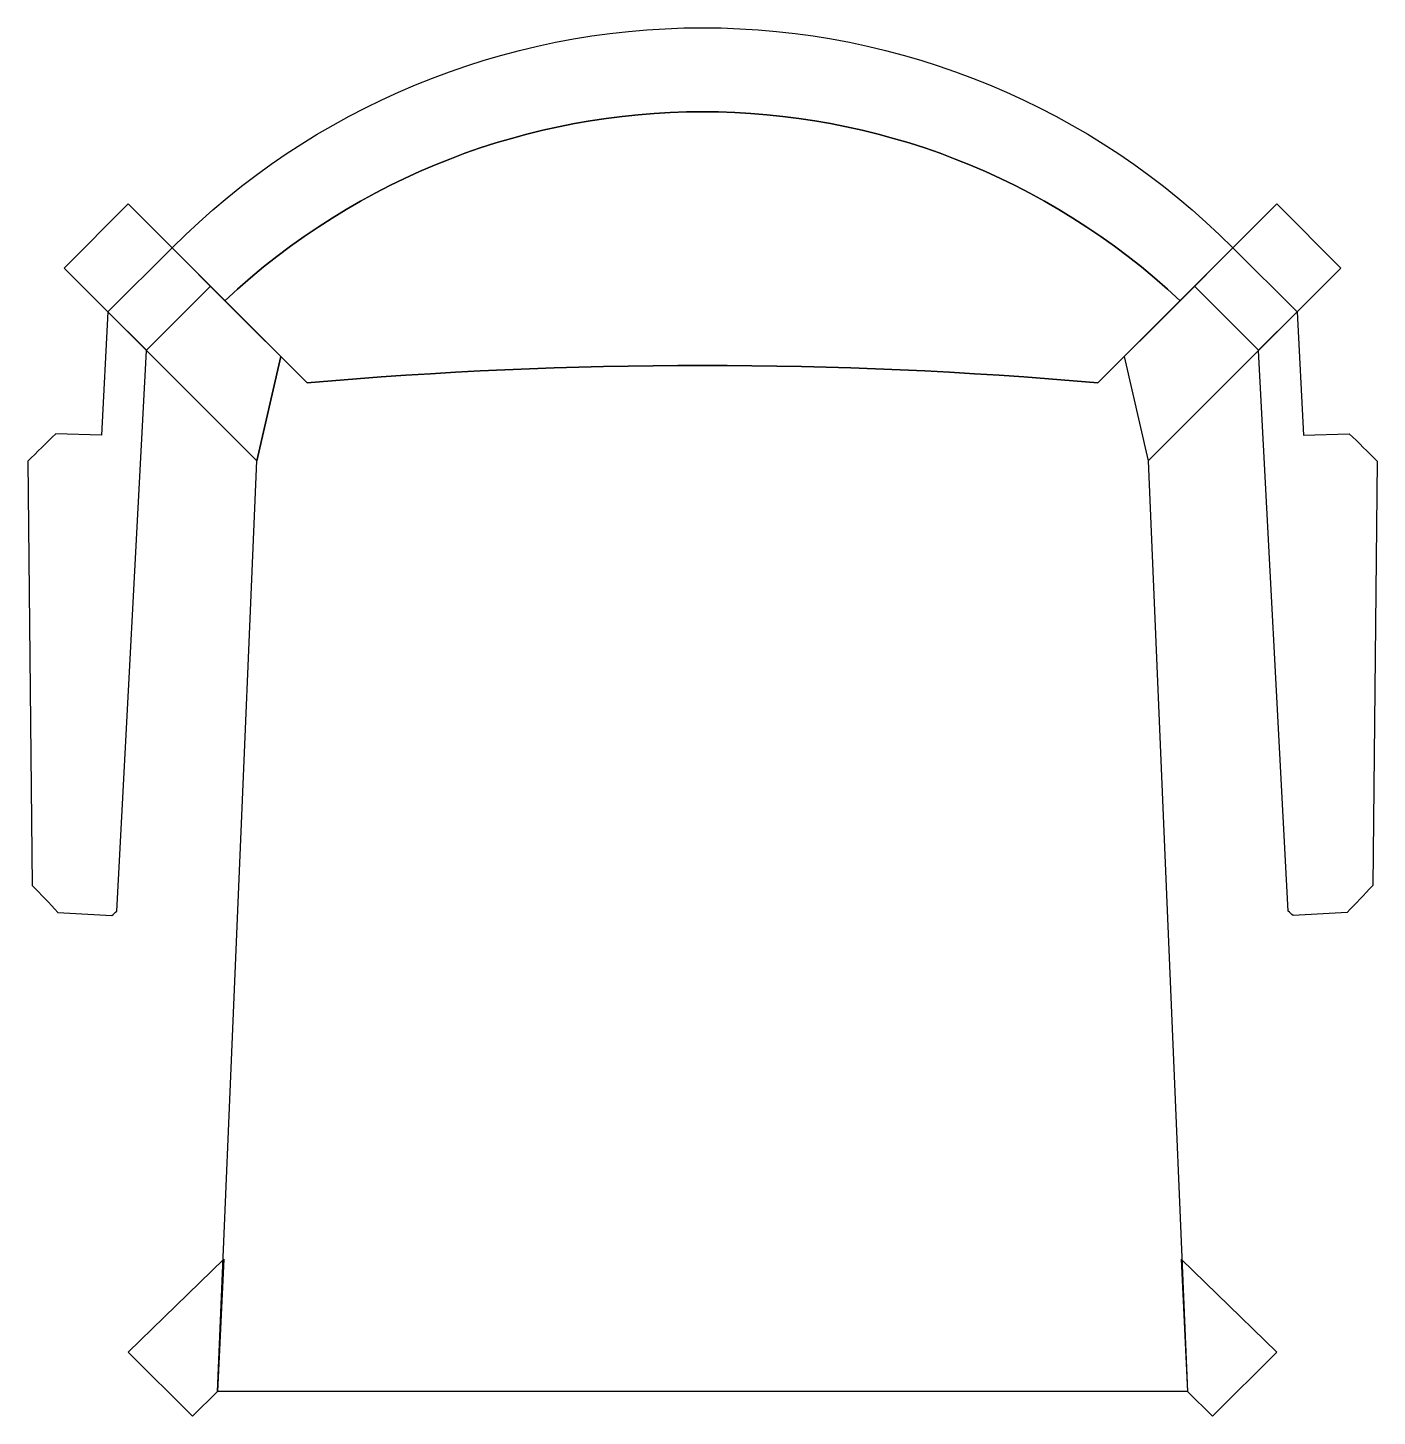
# Model space of a CAD drawing. Header units: millimetres. Extents: x -297 to 297, y -306 to 306.
import ezdxf

# ---------------------------------------------------------------- set-up
doc = ezdxf.new("R2010")
doc.units = ezdxf.units.MM
doc.header["$LTSCALE"] = 0.001

msp = doc.modelspace()

# ---------------------------------------------------------------- linework, layer by layer
for points in [[(-233.8, 209.08, -0.414645), (233.8, 209.08), (210.5, 185.68, 0.395756), (-210.5, 185.68), (-233.8, 209.08)], [(-210.5, 185.68, -0.395756), (210.5, 185.68), (174.2, 149.48, 0.044226), (-174.2, 149.48), (-210.5, 185.68)], [(-262.1, 180.78), (-264.9, 126.48), (-285.1, 127.08, -0.003595), (-297.4, 114.98), (-295.4, -72.12, -0.003404), (-284.1, -83.92), (-260.3, -85.32, -0.000354), (-258.2, -83.42), (-245.1, 163.78), (-262.1, 180.78)], [(262.1, 180.78), (264.9, 126.48), (285.1, 127.08, -0.003595), (297.4, 114.98), (295.4, -72.12, -0.003404), (284.1, -83.92), (260.3, -85.32, -0.000354), (258.2, -83.42), (245.1, 163.78), (262.1, 180.78)], [(-213.8, -295.12), (-196.4, 115.08), (-185.9, 161.18), (-174.2, 149.48, -0.044226), (174.2, 149.48), (185.9, 161.18), (196.4, 115.08), (213.8, -295.12), (-213.8, -295.12)]]:
    msp.add_lwpolyline(points, format="xyb")
for points in [[(-185.9, 161.18), (-196.4, 115.08), (-281.4, 200.08), (-253.1, 228.38), (-185.9, 161.18)], [(185.9, 161.18), (196.4, 115.08), (281.4, 200.08), (253.1, 228.38), (185.9, 161.18)], [(-216.8, 192.08), (-245.1, 163.88), (-262.1, 180.78), (-233.8, 209.08), (-216.8, 192.08)], [(216.8, 192.08), (245.1, 163.88), (262.1, 180.78), (233.8, 209.08), (216.8, 192.08)], [(-211, -236.72), (-213.8, -295.12), (-224.8, -306.02), (-253.1, -277.82), (-211, -236.72)], [(211, -236.72), (213.8, -295.12), (224.8, -306.02), (253.1, -277.82), (211, -236.72)]]:
    msp.add_lwpolyline(points)

doc.saveas('drawing.dxf')
